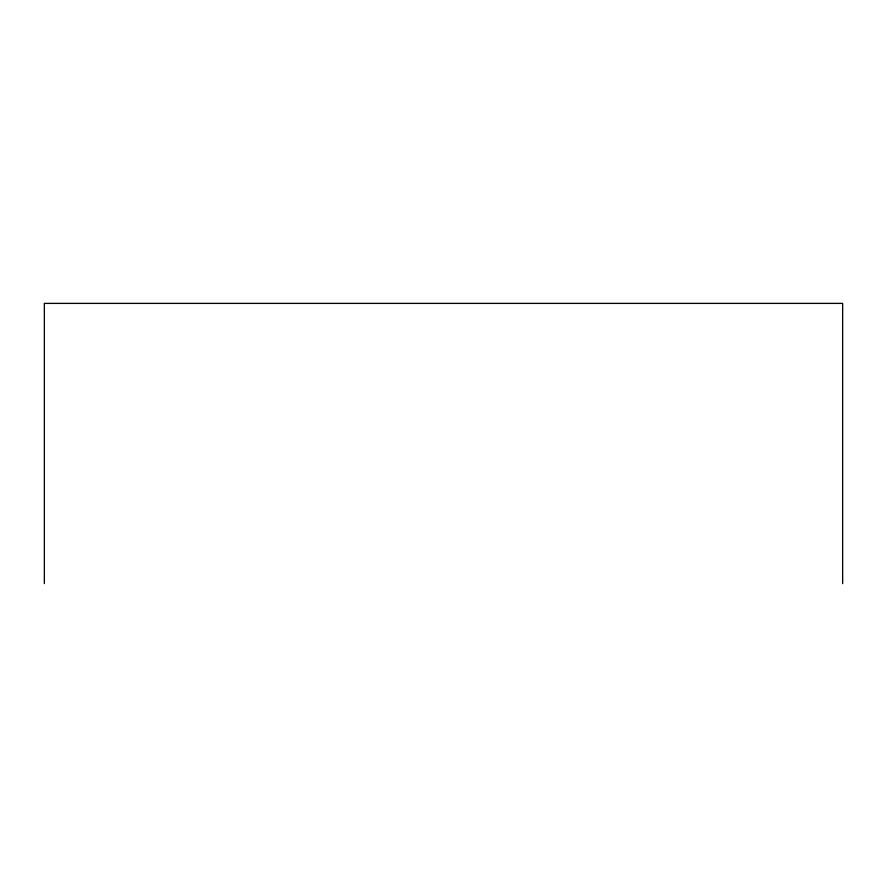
<?xml version="1.0" encoding="UTF-8"?>
<svg xmlns="http://www.w3.org/2000/svg" width="887" height="887" viewBox="0 0 887 887"><rect width="100%" height="100%" fill="white"/><g stroke="black" fill="none" stroke-linecap="round" stroke-linejoin="round"><path stroke-width="1.33" d="M842.65 583.613L842.65 303.387L44.35 303.387L44.35 583.613"/></g></svg>
